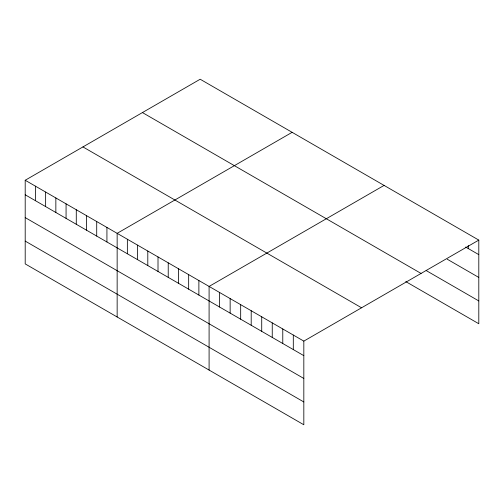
<?xml version="1.0" encoding="UTF-8"?>
<svg xmlns="http://www.w3.org/2000/svg" width="504" height="504" viewBox="0 0 504 504"><rect width="100%" height="100%" fill="white"/><g stroke="black" fill="none" stroke-linecap="round" stroke-linejoin="round"><path stroke-width="0.76" d="M25.2 180.256L303.824 341.12L303.824 424.765L25.2 263.901L25.2 180.256L200.176 79.235L478.8 240.099L478.8 323.744L405.777 281.585M292.118 132.325L117.148 233.339L117.148 316.984M384.067 185.409L209.091 286.429L209.091 370.068M303.824 341.12L478.8 240.099M465.646 247.042L478.8 254.633M447.224 259.207L478.8 277.439M426.17 270.553L478.8 300.938M142.43 112.575L421.06 273.439M82.94 146.922L361.57 307.786M25.2 194.79L303.824 355.654M25.2 217.596L303.824 378.46M25.2 241.095L303.824 401.959M468.273 245.498L468.273 248.56M293.303 335.047L293.303 349.581M282.776 328.967L282.776 343.501M272.248 322.888L272.248 337.422M261.721 316.814L261.721 331.349M251.2 310.735L251.2 325.269M240.673 304.655L240.673 319.196M230.145 298.582L230.145 313.116M219.618 292.503L219.618 307.037M198.878 280.526L198.878 295.06M188.66 274.63L188.66 289.164M178.447 268.733L178.447 283.267M168.229 262.836L168.229 277.37M158.01 256.933L158.01 271.473M147.798 251.036L147.798 265.57M137.579 245.139L137.579 259.673M127.361 239.243L127.361 253.777M106.93 227.443L106.93 241.977M96.711 221.546L96.711 236.08M86.499 215.649L86.499 230.183M76.28 209.746L76.28 224.286M66.068 203.849L66.068 218.383M55.85 197.952L55.85 212.486M45.631 192.056L45.631 206.59M35.419 186.152L35.419 200.693"/></g></svg>
